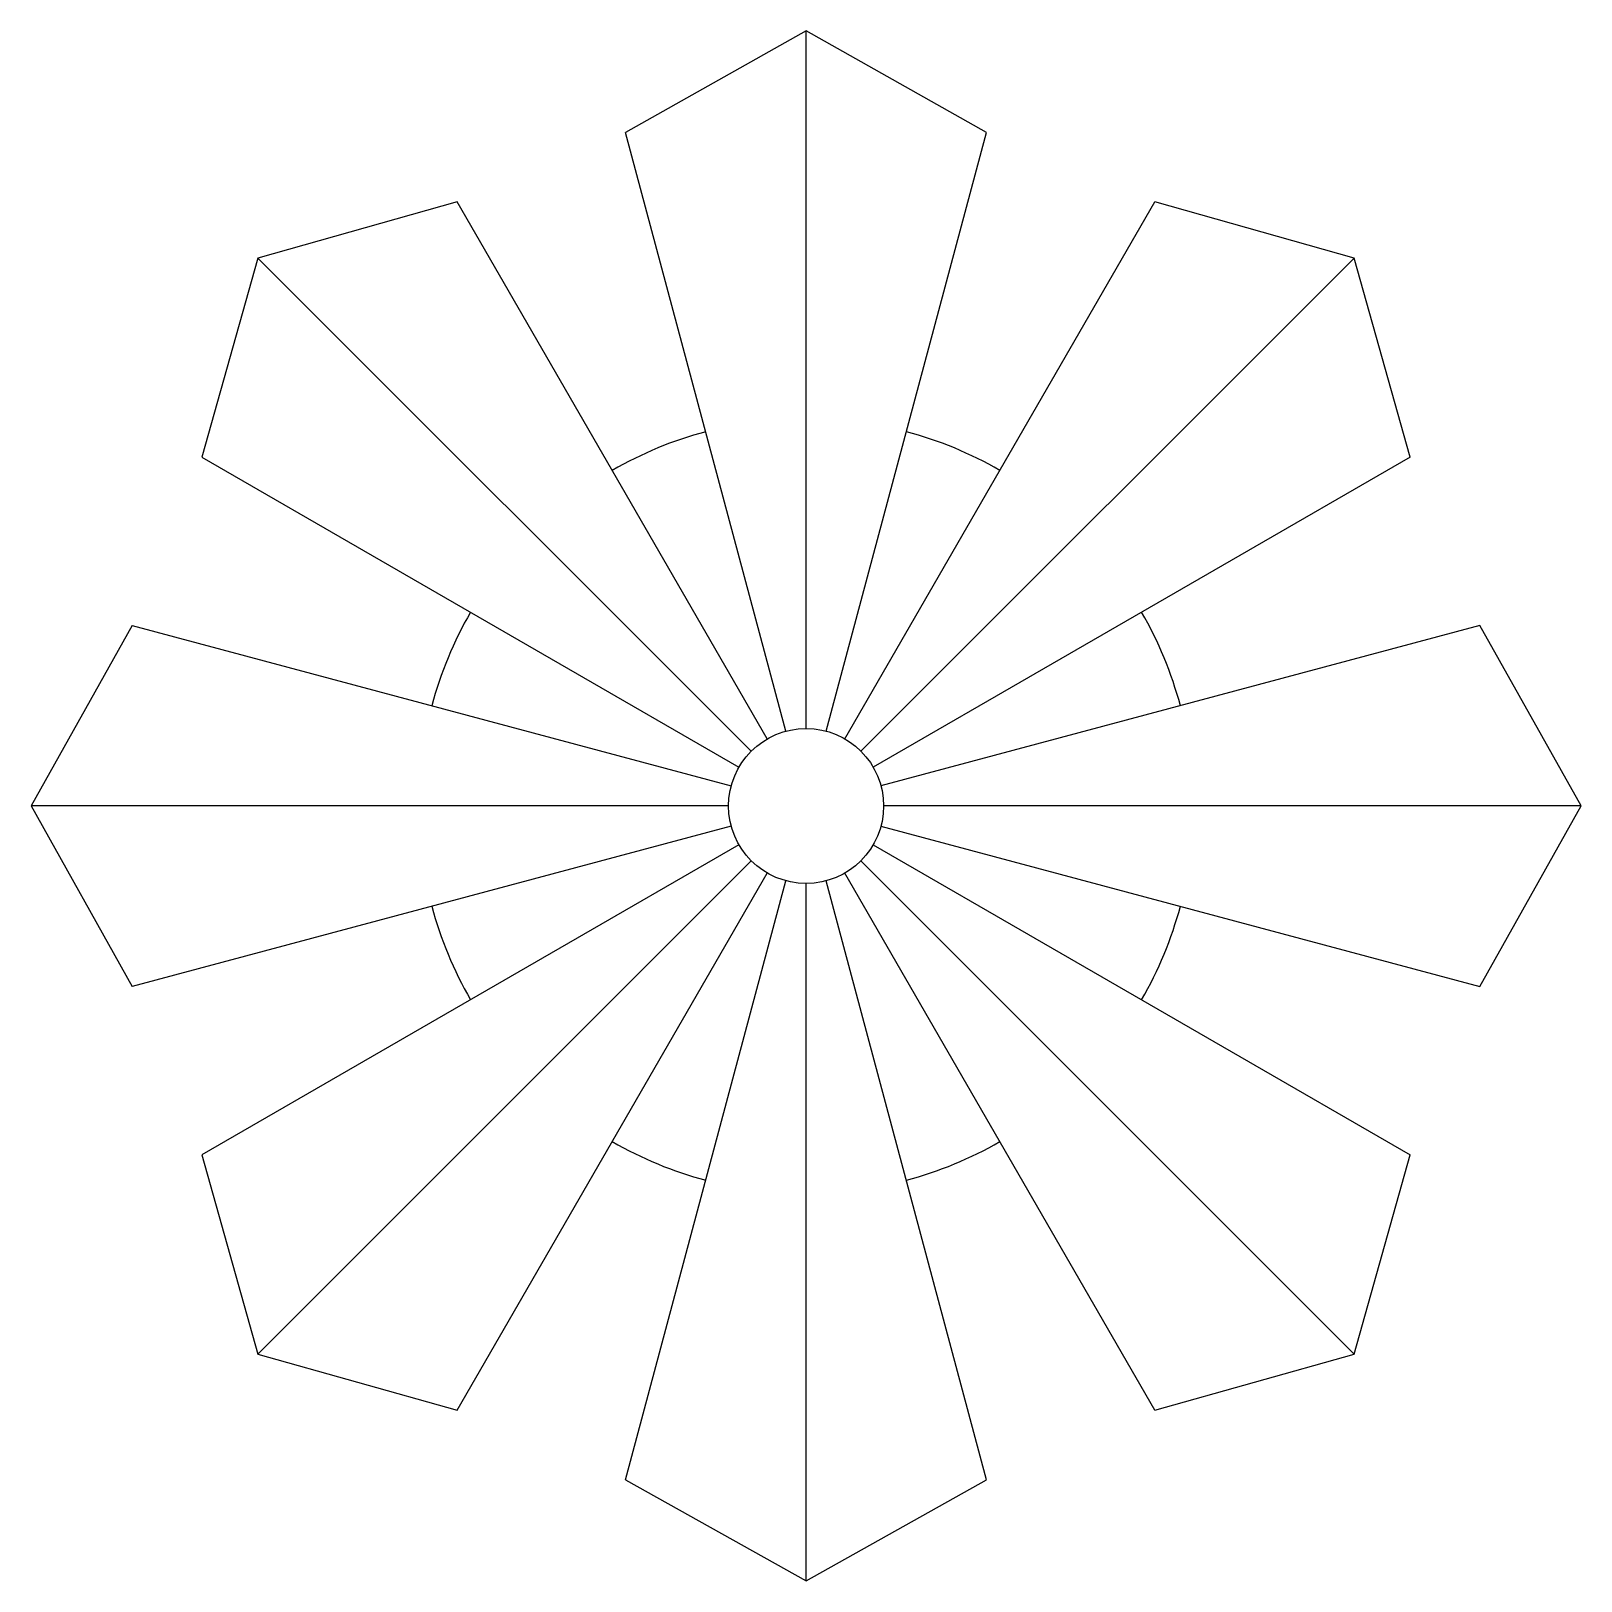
# Model space of a CAD drawing. Extents: x 158.7 to 159.7, y 138.73 to 139.73.
import ezdxf

# ---------------------------------------------------------------- set-up
doc = ezdxf.new("R2010")
doc.units = 0
doc.header["$MEASUREMENT"] = 0
doc.layers.get('0').update_dxf_attribs({"linetype": 'CONTINUOUS'})

msp = doc.modelspace()

# ---------------------------------------------------------------- linework, layer by layer
for p, q in [((159.2011, 139.7301), (159.0846, 139.6647)), ((159.2011, 139.2801), (159.2011, 139.7301)), ((159.3175, 139.6647), (159.2011, 139.7301)), ((159.1881, 139.2784), (159.0846, 139.6647)), ((159.214, 139.2784), (159.3175, 139.6647)), ((159.1761, 139.2734), (158.9761, 139.6198)), ((159.2261, 139.2734), (159.4261, 139.6198)), ((159.1657, 139.2654), (158.8475, 139.5836)), ((159.5546, 139.5836), (159.2364, 139.2654)), ((158.8113, 139.4551), (159.1577, 139.2551)), ((159.5908, 139.4551), (159.2444, 139.2551)), ((158.7664, 139.3466), (158.7011, 139.2301)), ((158.7664, 139.3466), (159.1528, 139.243)), ((159.6357, 139.3466), (159.2493, 139.243)), ((159.7011, 139.2301), (159.6357, 139.3466)), ((159.1511, 139.2301), (158.7011, 139.2301)), ((158.7011, 139.2301), (158.7664, 139.1136)), ((159.7011, 139.2301), (159.2511, 139.2301)), ((159.6357, 139.1136), (159.7011, 139.2301)), ((159.1528, 139.2171), (158.7664, 139.1136)), ((159.2493, 139.2171), (159.6357, 139.1136)), ((159.1577, 139.2051), (158.8113, 139.0051)), ((159.2444, 139.2051), (159.5908, 139.0051)), ((159.1657, 139.1947), (158.8475, 138.8765)), ((159.5546, 138.8765), (159.2364, 139.1947)), ((158.9761, 138.8404), (159.1761, 139.1868)), ((159.0846, 138.7954), (159.1881, 139.1818)), ((159.2011, 138.7301), (159.2011, 139.1801)), ((159.3175, 138.7954), (159.214, 139.1818)), ((159.4261, 138.8404), (159.2261, 139.1868)), ((159.0846, 138.7954), (159.2011, 138.7301)), ((159.2011, 138.7301), (159.3175, 138.7954))]:
    msp.add_line(p, q)
for points in [[(158.9761, 139.6198), (158.8475, 139.5836), (158.8113, 139.4551)], [(159.5908, 139.4551), (159.5546, 139.5836), (159.4261, 139.6198)], [(158.8113, 139.0051), (158.8475, 138.8765), (158.9761, 138.8404)], [(159.4261, 138.8404), (159.5546, 138.8765), (159.5908, 139.0051)]]:
    msp.add_lwpolyline(points)
msp.add_circle((159.2011, 139.2301), 0.05)
for start, end in [(105, 120), (60, 75), (150, 165), (15, 30), (195, 210), (330, 345), (240, 255), (285, 300)]:
    msp.add_arc((159.2011, 139.2301), 0.25, start, end)

doc.saveas('drawing.dxf')
